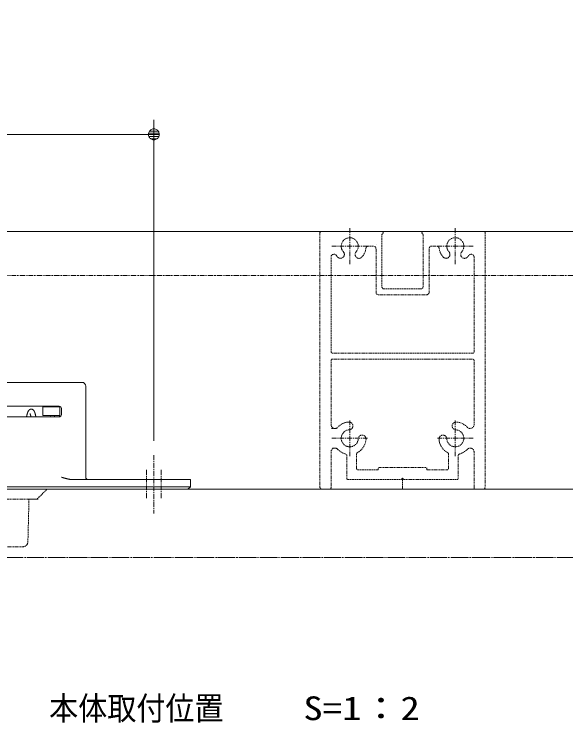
# Model space of a CAD drawing. Units: millimetres, scale not verified. Extents: x -4547 to 4547, y -2284 to 2284.
# Drawn here: x -3759 to -3185, y -950 to -221 of the extents above; entities that cross this region are included whole.
import ezdxf
from ezdxf.enums import TextEntityAlignment as Align

# ---------------------------------------------------------------- set-up
doc = ezdxf.new("R2010")
doc.units = ezdxf.units.MM
doc.header["$LTSCALE"] = 20
for name, pattern in [('CHAIN1', [8, 5, -1, 1, -1]), ('DASHED1', [1.8, 1.2, -0.6]), ('DOUBLE_CHAIN1', [8.8, 5, -1, 0.6, -0.6, 0.6, -1]), ('LONG_DOUBLE_CHAIN', [21.8, 18, -1, 0.6, -0.6, 0.6, -1])]:
    doc.linetypes.add(name, pattern=pattern)
for name, color, linetype, lineweight in [('0-0_3一般', 7, 'Continuous', 9), ('0-2_0', 7, 'Continuous', 9), ('0-3_2寸法-1', 7, 'Continuous', 9), ('0-4_2寸法-3', 7, 'Continuous', 9)]:
    doc.layers.add(name, color=color, linetype=linetype, lineweight=lineweight)
doc.styles.add('ＭＳ ゴシック', font='')
doc.styles.get('ＭＳ ゴシック').set_extended_font_data('MS Gothic')

# ---------------------------------------------------------------- blocks, each defined once
blk = doc.blocks.new('グループ-104')
at = {"layer": '0-0_3一般', "linetype": 'DASHED1'}
for p, q in [((-47900, -14400), (-47700, -14200)), ((-50780.4, -14319.6), (-50700, -14400)), ((-49800, -14400), (-50700, -14400)), ((-50533.1, -14400), (-50510, -15282.6)), ((-48800, -14400), (-49800, -14400)), ((-49533.1, -14400), (-49510, -15282.6)), ((-49090, -15282.6), (-49066.9, -14400)), ((-47900, -14400), (-48800, -14400)), ((-48090, -15282.6), (-48066.9, -14400)), ((-48084.7, -14400), (-47875, -14400)), ((-49190, -15380), (-50410, -15380)), ((-48190, -15380), (-49410, -15380))]:
    blk.add_line(p, q, dxfattribs=at)
blk.add_lwpolyline([(-50780, -14319.1), (-50780, -14275.1), (-50782.6, -14272.6), (-50785.2, -14270.1), (-50787.8, -14267.6), (-50790.5, -14265.1), (-50793.1, -14262.6), (-50795.7, -14260.1), (-50798.3, -14257.6), (-50800.9, -14255.1), (-50803.5, -14252.6), (-50806.1, -14250.1), (-50808.7, -14247.6), (-50811.3, -14245.1), (-50814, -14242.6), (-50816.6, -14240.1), (-50819.2, -14237.6), (-50821.8, -14235.1), (-50824.4, -14232.6), (-50827, -14230.1), (-50829.6, -14227.6), (-50832.2, -14225.1), (-50834.8, -14222.6), (-50837.4, -14220), (-50840, -14217.5), (-50842.7, -14215), (-50845.3, -14212.5), (-50847.9, -14210), (-50850.5, -14207.5), (-50853.1, -14205), (-50855.7, -14202.5), (-50858.3, -14200)], dxfattribs=at)
for centre, start, end in [((-50410, -15280), 181.5, 270), ((-49410, -15280), 181.5, 270), ((-49190, -15280), 270, 358.5), ((-48190, -15280), 270, 358.5)]:
    blk.add_arc(centre, 100, start, end, dxfattribs=at)
blk = doc.blocks.new('グループ-105')
at = {"layer": '0-0_3一般'}
for p, q in [((-54890, -8900), (-36890, -8900)), ((-51020, -12000), (-46980, -12000)), ((-46900, -13950), (-46900, -12080)), ((-47450, -12490), (-50150, -12490)), ((-47785, -12490), (-47785, -12500)), ((-47785, -12500), (-47785, -12680)), ((-47435, -12500), (-47785, -12500)), ((-47435, -12492.3), (-47435, -12500)), ((-47400, -12660), (-47400, -12540)), ((-50150, -12710), (-47450, -12710)), ((-47625.4, -12680), (-47631.7, -12710)), ((-47548, -12680.7), (-47548.2, -12680)), ((-47440.2, -12707.3), (-47440.1, -12708)), ((-47394.4, -13951.8), (-47400, -13950)), ((-47170.9, -14000), (-45250, -14000)), ((-36890, -14200), (-54890, -14200)), ((-52100, -14150), (-45250, -14150)), ((-45250, -14200), (-48800, -14200))]:
    blk.add_line(p, q, dxfattribs=at)
at = {"layer": '0-0_3一般', "linetype": 'CHAIN1'}
for p, q in [((-45500, -13500), (-45500, -14700)), ((-45650, -13800), (-45650, -14400)), ((-45350, -13800), (-45350, -14400))]:
    blk.add_line(p, q, dxfattribs=at)
at = {"layer": '0-0_3一般', "linetype": 'LONG_DOUBLE_CHAIN'}
blk.add_line((-58577.7, -15600), (-36890, -15600), dxfattribs=at)
at = {"layer": '0-0_3一般', "linetype": 'DOUBLE_CHAIN1'}
blk.add_lwpolyline([(-36890, -9800), (-55776, -9800), (-55776, -4428.1)], dxfattribs=at)
at = {"layer": '0-0_3一般'}
for points in [[(-47435, -12500), (-47435, -12680), (-47785, -12680)], [(-48117.4, -12710), (-48117, -12707.9), (-48116.5, -12705.8), (-48116.1, -12703.6), (-48115.6, -12701.3), (-48115.1, -12698.9), (-48114.6, -12696.4), (-48114.1, -12693.9), (-48113.5, -12691.3), (-48112.9, -12688.5), (-48112.4, -12685.7), (-48111.8, -12682.9), (-48111.1, -12679.9), (-48110.5, -12676.9), (-48109.8, -12673.8), (-48109, -12670.6), (-48108.3, -12667.3), (-48107.4, -12664), (-48106.6, -12660.5), (-48105.6, -12657), (-48104.7, -12653.5), (-48103.7, -12649.8), (-48102.7, -12646.1), (-48101.6, -12642.3), (-48100.4, -12638.5), (-48099.3, -12634.5), (-48098, -12630.6), (-48096.7, -12626.7), (-48095.4, -12622.8), (-48093.9, -12619), (-48092.5, -12615.1), (-48090.9, -12611.3), (-48089.3, -12607.5), (-48087.6, -12603.7), (-48085.9, -12599.9), (-48084.1, -12596.1), (-48082.3, -12592.4), (-48080.3, -12588.7), (-48078.3, -12585.1), (-48076.1, -12581.6)], [(-48076.1, -12581.6), (-48073.7, -12578.3), (-48071.1, -12575.2), (-48068.4, -12572.2), (-48065.5, -12569.3), (-48062.5, -12566.7), (-48059.3, -12564.1), (-48055.9, -12561.7), (-48052.4, -12559.5), (-48048.7, -12557.4), (-48044.9, -12555.5), (-48041, -12553.8), (-48037.1, -12552.4), (-48033.2, -12551.3), (-48029.2, -12550.6), (-48025.3, -12550.1), (-48021.4, -12550), (-48017.5, -12550.1), (-48013.6, -12550.6), (-48009.7, -12551.3), (-48005.8, -12552.4), (-48001.9, -12553.8), (-47998, -12555.5), (-47994.2, -12557.4), (-47990.5, -12559.5), (-47987, -12561.8), (-47983.6, -12564.2), (-47980.4, -12566.7), (-47977.4, -12569.4), (-47974.5, -12572.2), (-47971.8, -12575.2), (-47969.3, -12578.4), (-47966.9, -12581.7), (-47964.7, -12585.1), (-47962.6, -12588.7), (-47960.7, -12592.4), (-47958.9, -12596.2), (-47957.1, -12599.9), (-47955.4, -12603.7), (-47953.7, -12607.5)], [(-48040.1, -12658.4), (-48040.4, -12657.6), (-48040.7, -12656.8), (-48040.9, -12656), (-48041.1, -12655.3), (-48041.4, -12654.6), (-48041.6, -12653.9), (-48041.9, -12653.3), (-48042.1, -12652.6), (-48042.4, -12652), (-48042.6, -12651.4), (-48042.9, -12650.8), (-48043.2, -12650.3), (-48043.5, -12649.7), (-48043.8, -12649.2), (-48044, -12648.7), (-48044.3, -12648.2), (-48044.6, -12647.8), (-48044.9, -12647.3), (-48045.2, -12646.9), (-48045.4, -12646.5), (-48045.6, -12646.1), (-48045.7, -12645.7), (-48045.8, -12645.3), (-48045.9, -12644.9), (-48046, -12644.6), (-48046, -12644.2), (-48046, -12643.9), (-48046, -12643.6), (-48045.9, -12643.2), (-48045.8, -12643), (-48045.6, -12642.7)], [(-48026.8, -12710), (-48027, -12708.8), (-48027.3, -12707.5), (-48027.6, -12706.2), (-48027.8, -12704.9), (-48028.1, -12703.6), (-48028.4, -12702.3), (-48028.7, -12700.9), (-48029, -12699.5), (-48029.4, -12698.1), (-48029.7, -12696.7), (-48030, -12695.2), (-48030.4, -12693.8), (-48030.7, -12692.3), (-48031.1, -12690.8), (-48031.4, -12689.3), (-48031.8, -12687.8), (-48032.1, -12686.3), (-48032.5, -12684.8), (-48032.9, -12683.3), (-48033.3, -12681.9), (-48033.6, -12680.4), (-48034, -12679), (-48034.4, -12677.6), (-48034.8, -12676.1), (-48035.2, -12674.8), (-48035.6, -12673.4), (-48036, -12672), (-48036.4, -12670.6), (-48036.8, -12669.3), (-48037.2, -12668), (-48037.6, -12666.8), (-48037.9, -12665.6), (-48038.3, -12664.4), (-48038.6, -12663.3), (-48039, -12662.2), (-48039.3, -12661.2), (-48039.6, -12660.2), (-48039.9, -12659.3), (-48040.1, -12658.4)], [(-47953.7, -12607.5), (-47952.1, -12611.3), (-47950.5, -12615.2), (-47949, -12619), (-47947.6, -12622.9), (-47946.2, -12626.8), (-47944.9, -12630.7), (-47943.7, -12634.6), (-47942.5, -12638.5), (-47941.3, -12642.4), (-47940.2, -12646.1), (-47939.2, -12649.9), (-47938.2, -12653.5), (-47937.2, -12657.1), (-47936.3, -12660.6), (-47935.4, -12664), (-47934.6, -12667.3), (-47933.8, -12670.6), (-47933, -12673.8), (-47932.3, -12676.9), (-47931.7, -12679.9), (-47931, -12682.9), (-47930.4, -12685.7), (-47929.8, -12688.5), (-47929.3, -12691.3), (-47928.7, -12693.9), (-47928.2, -12696.4), (-47927.7, -12698.9), (-47927.2, -12701.3), (-47926.7, -12703.6), (-47926.3, -12705.8), (-47925.8, -12707.9), (-47925.4, -12710)], [(-47541, -12710), (-47541.2, -12709.2), (-47541.4, -12708.5), (-47541.5, -12707.7), (-47541.7, -12707), (-47541.8, -12706.2), (-47542, -12705.5), (-47542.2, -12704.7), (-47542.3, -12704), (-47542.5, -12703.2), (-47542.7, -12702.5), (-47542.8, -12701.7), (-47543, -12701), (-47543.2, -12700.2), (-47543.4, -12699.5), (-47543.5, -12698.7), (-47543.7, -12698), (-47543.9, -12697.2), (-47544.1, -12696.5), (-47544.2, -12695.7), (-47544.4, -12695), (-47544.6, -12694.2), (-47544.8, -12693.5), (-47545, -12692.7), (-47545.1, -12692), (-47545.3, -12691.2), (-47545.5, -12690.5), (-47545.7, -12689.7), (-47545.9, -12689), (-47546.1, -12688.2), (-47546.3, -12687.5), (-47546.5, -12686.7), (-47546.6, -12686), (-47546.8, -12685.2), (-47547, -12684.5), (-47547.2, -12683.7), (-47547.4, -12683), (-47547.6, -12682.2), (-47547.8, -12681.5), (-47548, -12680.7)], [(-47446.1, -12680), (-47445.9, -12680.7), (-47445.7, -12681.4), (-47445.5, -12682.1), (-47445.4, -12682.8), (-47445.2, -12683.5), (-47445, -12684.2), (-47444.9, -12684.9), (-47444.7, -12685.6), (-47444.5, -12686.3), (-47444.4, -12686.9), (-47444.2, -12687.6), (-47444, -12688.3), (-47443.9, -12689), (-47443.7, -12689.7), (-47443.6, -12690.4), (-47443.4, -12691.1), (-47443.3, -12691.8), (-47443.1, -12692.5), (-47443, -12693.2), (-47442.9, -12693.9), (-47442.7, -12694.6), (-47442.6, -12695.3), (-47442.4, -12696), (-47442.3, -12696.8), (-47442.2, -12697.5), (-47442, -12698.2), (-47441.9, -12698.9), (-47441.7, -12699.6), (-47441.6, -12700.3), (-47441.5, -12701), (-47441.3, -12701.7), (-47441.2, -12702.4), (-47441, -12703.1), (-47440.9, -12703.8), (-47440.8, -12704.5), (-47440.6, -12705.2), (-47440.5, -12705.9), (-47440.4, -12706.6), (-47440.2, -12707.3)], [(-47170.9, -14000), (-47176.8, -13999.8), (-47182.6, -13999.5), (-47188.5, -13999.2), (-47194.3, -13998.8), (-47200.2, -13998.3), (-47206, -13997.8), (-47211.9, -13997.2), (-47217.7, -13996.5), (-47223.5, -13995.7), (-47229.3, -13994.9), (-47235.1, -13994), (-47240.9, -13993.1), (-47246.6, -13992.1), (-47252.4, -13991), (-47258.2, -13989.8), (-47263.9, -13988.6), (-47269.6, -13987.3), (-47275.4, -13986), (-47281.1, -13984.5), (-47286.8, -13983), (-47292.5, -13981.5), (-47298.2, -13980), (-47303.9, -13978.4), (-47309.6, -13976.8), (-47315.3, -13975.2), (-47321, -13973.7), (-47326.7, -13972), (-47332.3, -13970.4), (-47338, -13968.8), (-47343.7, -13967.1), (-47349.3, -13965.5), (-47355, -13963.8), (-47360.6, -13962.1), (-47366.3, -13960.4), (-47371.9, -13958.7), (-47377.5, -13957), (-47383.1, -13955.3), (-47388.8, -13953.5), (-47394.4, -13951.8)], [(-45250, -14000), (-44750, -14000), (-44750, -14150)], [(-45250, -14150), (-44750, -14150), (-44800, -14200), (-45250, -14200)]]:
    blk.add_lwpolyline(points, dxfattribs=at)
for centre, radius, start, end in [((-46980, -12080), 80, 0, 90), ((-47450, -12540), 50, 0, 90), ((-47450, -12660), 50, 270, 0), ((-46850, -13950), 50, 180, 270)]:
    blk.add_arc(centre, radius, start, end, dxfattribs=at)
blk.add_blockref('グループ-104', (0, 0), dxfattribs=at)
blk = doc.blocks.new('_Dot')
at = {"layer": '0-2_0'}
for p, q in [((-10, 0), (-20, 0)), ((9.78, 2), (-9.78, 2)), ((7.99, 6), (-7.99, 6)), ((9.16, -3.98), (-9.16, -3.98)), ((6, -7.98), (-6, -7.98))]:
    blk.add_line(p, q, dxfattribs=at)
for points in [[(10, 0), (9.92, 1.25), (9.69, 2.49), (9.3, 3.68), (8.76, 4.82), (8.09, 5.88), (7.29, 6.85), (6.37, 7.71), (5.36, 8.44), (4.26, 9.05), (3.09, 9.51), (1.87, 9.82), (0.63, 9.98), (-0.63, 9.98), (-1.87, 9.82), (-3.09, 9.51), (-4.26, 9.05), (-5.36, 8.44), (-6.37, 7.71), (-7.29, 6.85), (-8.09, 5.88), (-8.76, 4.82), (-9.3, 3.68), (-9.69, 2.49), (-9.92, 1.25), (-10, 0), (0, 0)], [(-10, 0), (-9.92, -1.25), (-9.69, -2.49), (-9.3, -3.68), (-8.76, -4.82), (-8.09, -5.88), (-7.29, -6.85), (-6.37, -7.71), (-5.36, -8.44), (-4.26, -9.05), (-3.09, -9.51), (-1.87, -9.82), (-0.63, -9.98), (0.63, -9.98), (1.87, -9.82), (3.09, -9.51), (4.26, -9.05), (5.36, -8.44), (6.37, -7.71), (7.29, -6.85), (8.09, -5.88), (8.76, -4.82), (9.3, -3.68), (9.69, -2.49), (9.92, -1.25), (10, 0), (0, 0)]]:
    blk.add_lwpolyline(points, close=True, dxfattribs=at)
blk = doc.blocks.new('グループ-106')
at = {"layer": '0-0_3一般', "linetype": 'CHAIN1'}
for p, q in [((-41475, -8831.5), (-41475, -9568.5)), ((-39305, -8831.5), (-39305, -9568.5)), ((-41106.5, -9200), (-41843.5, -9200)), ((-38936.5, -9200), (-39673.5, -9200)), ((-41475, -12781.5), (-41475, -13518.5)), ((-39305, -12781.5), (-39305, -13518.5)), ((-41106.5, -13150), (-41843.5, -13150)), ((-38936.5, -13150), (-39673.5, -13150))]:
    blk.add_line(p, q, dxfattribs=at)
at = {"layer": '0-0_3一般', "linetype": 'DASHED1'}
for p, q in [((-42090, -8900), (-42060, -8900)), ((-42090, -8900), (-42090, -8930)), ((-42090, -14150), (-42090, -8930)), ((-42060, -8900), (-40810, -8900)), ((-40810, -8950), (-40815, -8950)), ((-40815, -8950), (-40815, -10030)), ((-40790, -8900), (-40789.8, -8900)), ((-40790, -8920), (-40790, -8930)), ((-39990, -8920), (-39990, -8930)), ((-38720, -8900), (-39970, -8900)), ((-39970, -8950), (-39965, -8950)), ((-39965, -10030), (-39965, -8950)), ((-38690, -8900), (-38720, -8900)), ((-38690, -8900), (-38690, -8930)), ((-38690, -8930), (-38690, -14150)), ((-40935, -9170), (-40935, -9170)), ((-41093.3, -9200), (-40985, -9200)), ((-40935, -10150), (-40935, -9250)), ((-39845, -10150), (-39845, -9250)), ((-39795, -9200), (-39686.7, -9200)), ((-41860, -11370), (-41860, -9424.5)), ((-38920, -9424.5), (-38920, -11370)), ((-40885, -10200), (-39895, -10200)), ((-40765, -10080), (-40015, -10080)), ((-41830, -11400), (-38950, -11400)), ((-41860, -12868.6), (-41860, -11550)), ((-39890.3, -11520), (-39920.3, -11520)), ((-39890.3, -11520), (-38950, -11520)), ((-38920, -11550), (-38920, -12868.6)), ((-41847.7, -12948.6), (-41736.1, -12948.6)), ((-41831.2, -13351.4), (-41755.1, -13351.4)), ((-41860, -14170), (-41860, -13431.4)), ((-41535, -13503.7), (-41535, -13975)), ((-41335, -13473), (-41335, -13770)), ((-39445, -13473), (-39445, -13770)), ((-39245, -13503.7), (-39245, -13975)), ((-38920, -13431.4), (-38920, -14170)), ((-41305, -13800), (-40890, -13800)), ((-40890, -13780), (-40890, -13800)), ((-40860, -13750), (-39915, -13750)), ((-39890, -13775), (-39890, -13800)), ((-39890, -13800), (-39475, -13800)), ((-40420, -14000), (-40390, -13970)), ((-40390, -14182.6), (-40390, -13970)), ((-40360, -14000), (-40390, -13970)), ((-41510, -14000), (-40420, -14000)), ((-40360, -14000), (-39270, -14000)), ((-42040, -14200), (-41890, -14200)), ((-38890, -14200), (-38740, -14200))]:
    blk.add_line(p, q, dxfattribs=at)
blk.add_lwpolyline([(-41830, -11520), (-39920.3, -11520), (-39890.3, -11520)], dxfattribs=at)
for centre, radius, start, end in [((-42060, -8930), 30, 90, 180), ((-41475, -9200), 175, 318.28389, 180), ((-40810, -8920), 20, 0, 90), ((-40810, -8930), 20, 270, 0), ((-39970, -8920), 20, 90, 180), ((-39970, -8930), 20, 180, 270), ((-39305, -9200), 175, 318.28389, 180), ((-38720, -8930), 30, 0, 90), ((-41475, -9200), 175, 180, 221.71611), ((-41665.3, -9369.7), 80, 330, 41.71611), ((-41284.7, -9369.7), 80, 138.28389, 210), ((-41475, -9200), 335, 318.28389, 352.53791), ((-41093.3, -9250), 50, 90, 172.53791), ((-40985, -9250), 50, 0, 90), ((-39795, -9250), 50, 90, 180), ((-39686.7, -9250), 50, 7.46209, 90), ((-39305, -9200), 335, 187.46209, 219.79182), ((-39305, -9200), 175, 180, 221.71611), ((-39495.3, -9369.7), 80, 330, 41.71611), ((-39114.7, -9369.7), 80, 138.28389, 210), ((-41800, -9424.5), 60, 34.25889, 180), ((-41475, -9200), 335, 214.70253, 219.79182), ((-41475, -9200), 335, 219.79182, 221.71611), ((-41475, -9200), 335, 219.79182, 221.71611), ((-41665.3, -9369.7), 80, 221.71611, 330), ((-41284.7, -9369.7), 80, 210, 318.28389), ((-39305, -9200), 335, 219.79182, 221.71611), ((-39305, -9200), 335, 219.79182, 221.71611), ((-39495.3, -9369.7), 80, 221.71611, 330), ((-39114.7, -9369.7), 80, 210, 318.28389), ((-39305, -9200), 335, 318.28389, 325.29747), ((-38980, -9424.5), 60, 0, 145.74111), ((-40765, -10030), 50, 180, 270), ((-40015, -10030), 50, 270, 0), ((-40885, -10150), 50, 180, 270), ((-39895, -10150), 50, 270, 0), ((-41830, -11370), 30, 180, 270), ((-38950, -11370), 30, 270, 0), ((-41830, -11550), 30, 90, 180), ((-38950, -11550), 30, 0, 90), ((-41475, -13150), 335, 93.28389, 137.19933), ((-41489.6, -12895.4), 80, 345, 93.28389), ((-39290.4, -12895.4), 80, 86.71611, 195), ((-39305, -13150), 335, 42.80067, 86.71611), ((-41780, -12868.6), 80, 180, 317.73474), ((-41489.6, -12895.4), 80, 273.28389, 345), ((-39290.4, -12895.4), 80, 195, 266.71611), ((-39000, -12868.6), 80, 222.26526, 0), ((-41475, -13150), 175, 93.28389, 180), ((-41220.4, -13164.6), 80, 105, 176.71611), ((-41220.4, -13164.6), 80, 356.71611, 105), ((-39559.6, -13164.6), 80, 75, 183.28389), ((-39559.6, -13164.6), 80, 3.28389, 75), ((-39305, -13150), 175, 0, 86.71611), ((-41475, -13150), 175, 180, 356.71611), ((-41475, -13150), 335, 297.75899, 356.71611), ((-39305, -13150), 335, 183.28389, 242.24101), ((-39305, -13150), 175, 183.28389, 0), ((-41780, -13431.4), 80, 42.26526, 180), ((-41475, -13150), 335, 222.80067, 255.72505), ((-39305, -13150), 335, 284.27495, 317.19933), ((-39000, -13431.4), 80, 0, 137.73474), ((-41565, -13503.7), 30, 0, 75.72505), ((-41305, -13473), 30, 117.75899, 180), ((-39475, -13473), 30, 0, 62.24101), ((-39215, -13503.7), 30, 104.27495, 180), ((-41305, -13770), 30, 180, 270), ((-40860, -13780), 30, 90, 180), ((-39915, -13775), 25, 0, 90), ((-39475, -13770), 30, 270, 0), ((-41510, -13975), 25, 180, 270), ((-39270, -13975), 25, 270, 0), ((-42040, -14150), 50, 180, 270), ((-41890, -14170), 30, 270, 0), ((-38890, -14170), 30, 180, 270), ((-38740, -14150), 50, 270, 0)]:
    blk.add_arc(centre, radius, start, end, dxfattribs=at)

msp = doc.modelspace()

# ---------------------------------------------------------------- linework, layer by layer
at = {"layer": '0-3_2寸法-1'}
for p, q in [((-3615.62, -660), (-3615.62, -330)), ((-3954.37, -345), (-3626.88, -345))]:
    msp.add_line(p, q, dxfattribs=at)

# ---------------------------------------------------------------- block references
at = {"layer": '0-0_3一般', "xscale": 0.05, "yscale": 0.05}
for name in ['グループ-105', 'グループ-106']:
    msp.add_blockref(name, (-1340.62, 0), dxfattribs=at)
at = {"layer": '0-3_2寸法-1', "xscale": 0.5627563, "yscale": 0.5627563}
msp.add_blockref('_Dot', (-3615.62, -345), dxfattribs=at)

# ---------------------------------------------------------------- texts
at = {"layer": '0-4_2寸法-3', "style": 'ＭＳ ゴシック'}
for s, height, width, p in [('本体取付位置', 24.34, 0.9, (-3723.29, -954.68)), ('\u3000S=1：2', 24.41, 1.2, (-3501.97, -954.68))]:
    msp.add_text(s, height=height, dxfattribs=dict(at, width=width)).set_placement(p, align=Align.BOTTOM_LEFT)

doc.saveas('drawing.dxf')
